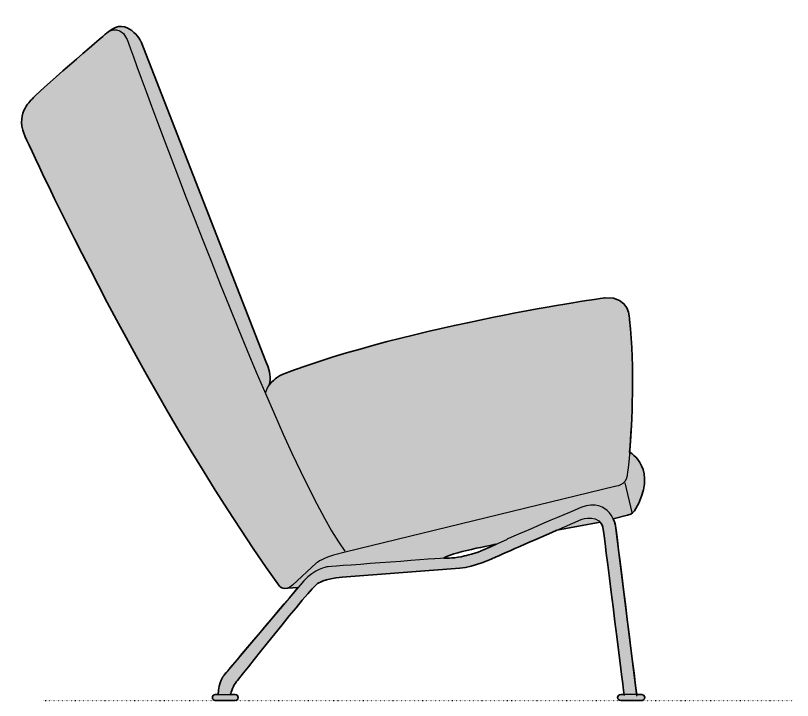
# Model space of a CAD drawing. Header units: millimetres. Extents: x 0 to 2578, y -1288 to 1042.
# Drawn here: x 1397 to 2578, y 0 to 1041 of the extents above; entities that cross this region are included whole.
import ezdxf

# ---------------------------------------------------------------- set-up
doc = ezdxf.new("R2010")
doc.units = ezdxf.units.MM
doc.linetypes.add('Dots', pattern=[1, 0, -1])
doc.layers.add('Blocks', color=7, linetype='Continuous')
doc.layers.add('Blocks$Fill', color=7, linetype='Continuous', true_color=0xffffff)
for name, color, linetype, lineweight, true_color in [('Blocks$Inner', 7, 'Continuous', 25, 0x007f00), ('Blocks$Outline', 7, 'Continuous', 35, 0xff3f3f), ('Groud', 7, 'Dots', 25, 0x243775)]:
    doc.layers.add(name, color=color, linetype=linetype, lineweight=lineweight, true_color=true_color)

# ---------------------------------------------------------------- blocks, each defined once
blk = doc.blocks.new('CH445 Side')
at = {"layer": 'Blocks$Fill', "extrusion": (0, 0, -1)}
h = blk.add_hatch(color=256, dxfattribs=at)
h.paths.add_polyline_path([(103.1, 8.8), (95.5, 8.8), (95.4, 8.8), (95.3, 8.8), (95.1, 8.8), (95, 8.8), (94.9, 8.8), (94.8, 8.7), (94.7, 8.7), (94.6, 8.7), (94.4, 8.7), (94.3, 8.7), (94.2, 8.6), (94.1, 8.6), (94, 8.6), (93.9, 8.5), (93.8, 8.5), (93.7, 8.5), (93.6, 8.4), (93.5, 8.4), (93.4, 8.3), (93.3, 8.3), (93.2, 8.2), (93.1, 8.2), (93, 8.1), (92.9, 8), (92.8, 8), (92.7, 7.9), (92.6, 7.9), (92.5, 7.8), (92.5, 7.7), (92.4, 7.7), (92.3, 7.6), (92.2, 7.5), (92.1, 7.4), (92.1, 7.4), (92, 7.3), (91.9, 7.2), (91.8, 7.1), (91.8, 7), (91.7, 6.9), (91.7, 6.9), (91.6, 6.8), (91.5, 6.7), (91.5, 6.6), (91.4, 6.5), (91.4, 6.4), (91.3, 6.3), (91.3, 6.2), (91.2, 6.1), (91.2, 6), (91.1, 5.9), (91.1, 5.8), (91.1, 5.7), (91, 5.6), (91, 5.5), (91, 5.4), (91, 5.3), (90.9, 5.2), (90.9, 5.1), (90.9, 5), (90.9, 4.8), (90.9, 4.7), (90.9, 4.6), (90.9, 4.5), (90.9, 4.4), (90.9, 4.3), (90.9, 4.2), (90.9, 4.1), (90.9, 3.9), (90.9, 3.8), (90.9, 3.7), (90.9, 3.6), (91, 3.5), (91, 3.4), (91, 3.3), (91, 3.2), (91.1, 3.1), (91.1, 3), (91.1, 2.9), (91.2, 2.8), (91.2, 2.7), (91.3, 2.6), (91.3, 2.5), (91.4, 2.4), (91.4, 2.3), (91.5, 2.2), (91.5, 2.1), (91.6, 2), (91.7, 1.9), (91.7, 1.9), (91.8, 1.8), (91.8, 1.7), (91.9, 1.6), (92, 1.5), (92.1, 1.4), (92.1, 1.4), (92.2, 1.3), (92.3, 1.2), (92.4, 1.1), (92.5, 1.1), (92.5, 1), (92.6, 0.9), (92.7, 0.9), (92.8, 0.8), (92.9, 0.8), (93, 0.7), (93.1, 0.6), (93.2, 0.6), (93.3, 0.5), (93.4, 0.5), (93.5, 0.4), (93.6, 0.4), (93.7, 0.3), (93.8, 0.3), (93.9, 0.3), (94, 0.2), (94.1, 0.2), (94.2, 0.2), (94.3, 0.1), (94.4, 0.1), (94.6, 0.1), (94.7, 0.1), (94.8, 0.1), (94.9, 0), (95, 0), (95.1, 0), (95.3, 0), (95.4, 0), (95.5, 0), (95.5, 0), (127.6, 0), (127.7, 0), (127.8, 0), (127.9, 0), (128.1, 0), (128.2, 0), (128.3, 0.1), (128.4, 0.1), (128.5, 0.1), (128.6, 0.1), (128.7, 0.1), (128.9, 0.2), (129, 0.2), (129.1, 0.2), (129.2, 0.3), (129.3, 0.3), (129.4, 0.3), (129.5, 0.4), (129.6, 0.4), (129.7, 0.5), (129.8, 0.5), (129.9, 0.6), (130, 0.6), (130.1, 0.7), (130.2, 0.8), (130.3, 0.8), (130.4, 0.9), (130.4, 0.9), (130.5, 1), (130.6, 1.1), (130.7, 1.1), (130.8, 1.2), (130.9, 1.3), (130.9, 1.4), (131, 1.4), (131.1, 1.5), (131.2, 1.6), (131.2, 1.7), (131.3, 1.8), (131.4, 1.9), (131.4, 1.9), (131.5, 2), (131.5, 2.1), (131.6, 2.2), (131.7, 2.3), (131.7, 2.4), (131.8, 2.5), (131.8, 2.6), (131.9, 2.7), (131.9, 2.8), (131.9, 2.9), (132, 3), (132, 3.1), (132, 3.2), (132.1, 3.3), (132.1, 3.4), (132.1, 3.5), (132.1, 3.6), (132.2, 3.7), (132.2, 3.8), (132.2, 3.9), (132.2, 4.1), (132.2, 4.2), (132.2, 4.3), (132.2, 4.4), (132.2, 4.5), (132.2, 4.6), (132.2, 4.7), (132.2, 4.8), (132.2, 5), (132.2, 5.1), (132.1, 5.2), (132.1, 5.3), (132.1, 5.4), (132.1, 5.5), (132, 5.6), (132, 5.7), (132, 5.8), (131.9, 5.9), (131.9, 6), (131.9, 6.1), (131.8, 6.2), (131.8, 6.3), (131.7, 6.4), (131.7, 6.5), (131.6, 6.6), (131.5, 6.7), (131.5, 6.8), (131.4, 6.9), (131.4, 6.9), (131.3, 7), (131.2, 7.1), (131.2, 7.2), (131.1, 7.3), (131, 7.4), (130.9, 7.4), (130.9, 7.5), (130.8, 7.6), (130.7, 7.7), (130.6, 7.7), (130.5, 7.8), (130.4, 7.9), (130.4, 7.9), (130.3, 8), (130.2, 8), (130.1, 8.1), (130, 8.2), (129.9, 8.2), (129.8, 8.3), (129.7, 8.3), (129.6, 8.4), (129.5, 8.4), (129.4, 8.5), (129.3, 8.5), (129.2, 8.5), (129.1, 8.6), (129, 8.6), (128.9, 8.6), (128.7, 8.7), (128.6, 8.7), (128.5, 8.7), (128.4, 8.7), (128.3, 8.7), (128.2, 8.8), (128.1, 8.8), (127.9, 8.8), (127.8, 8.8), (127.7, 8.8), (127.6, 8.8), (127.6, 8.8), (122.4, 8.8), (154.1, 259.9), (154.2, 260.8), (154.4, 261.6), (154.6, 262.4), (154.8, 263.2), (155, 264), (155.2, 264.8), (155.4, 265.1), (155.5, 265.5), (155.6, 265.8), (155.8, 266.2), (155.9, 266.5), (156.1, 266.8), (156.2, 267.2), (156.4, 267.5), (156.6, 267.8), (156.7, 268.1), (156.9, 268.4), (157.1, 268.7), (157.3, 269), (157.4, 269.2), (157.6, 269.5), (157.8, 269.8), (158, 270), (158.2, 270.3), (158.4, 270.5), (158.6, 270.8), (224.7, 258.8), (288.6, 230.6), (312.9, 219.9), (320, 216.8), (321.9, 216), (322.4, 215.7), (322.5, 215.7), (322.5, 215.7), (322.5, 215.7), (322.5, 215.7), (322.5, 215.7), (322.5, 215.7), (322.5, 215.7), (322.6, 215.6), (322.8, 215.5), (323.7, 215.1), (327.1, 213.6), (332.2, 211.5), (338.8, 209), (342.6, 207.7), (346.5, 206.4), (350.6, 205.2), (354.9, 204), (359.2, 203), (361.4, 202.5), (363.6, 202.1), (365.8, 201.7), (368, 201.4), (370.1, 201.1), (372.3, 200.9), (550.9, 187.5), (555.7, 187), (560.2, 186.4), (562.3, 186.1), (564.3, 185.7), (566.2, 185.4), (568.1, 185), (569.9, 184.6), (571.5, 184.2), (573.1, 183.7), (574.6, 183.3), (576.1, 182.8), (577.4, 182.4), (578.7, 182), (579.9, 181.5), (581, 181.1), (582, 180.7), (583, 180.3), (583.9, 179.9), (584.7, 179.5), (585.4, 179.1), (586.6, 178.5), (587.6, 177.9), (588.3, 177.5), (588.7, 177.3), (588.8, 177.2), (588.9, 177.1), (589, 177), (589.1, 177), (589.3, 176.9), (589.4, 176.8), (589.6, 176.6), (589.7, 176.5), (589.9, 176.4), (590.3, 176.1), (590.7, 175.7), (591.6, 174.8), (592.7, 173.8), (593.9, 172.5), (596.6, 169.6), (603.4, 161.9), (611.7, 152.2), (711.4, 28.7), (711.6, 28.5), (711.9, 28.2), (712.1, 28), (712.4, 27.7), (712.6, 27.4), (712.8, 27.1), (713.3, 26.5), (713.7, 25.9), (714.1, 25.2), (714.6, 24.6), (715, 23.9), (715.3, 23.2), (715.7, 22.5), (716.1, 21.8), (716.4, 21), (717, 19.6), (717.6, 18.1), (718.2, 16.7), (718.7, 15.3), (719.1, 13.9), (719.5, 12.7), (720.1, 10.5), (720.5, 8.8), (713.4, 8.8), (713.4, 8.8), (713.3, 8.8), (713.2, 8.8), (713.1, 8.8), (713, 8.8), (712.9, 8.8), (712.8, 8.7), (712.7, 8.7), (712.6, 8.7), (712.5, 8.7), (712.3, 8.7), (712.2, 8.6), (712.1, 8.6), (712, 8.6), (711.9, 8.5), (711.8, 8.5), (711.7, 8.5), (711.6, 8.4), (711.5, 8.4), (711.4, 8.3), (711.3, 8.3), (711.3, 8.2), (711.2, 8.2), (711.1, 8.1), (711, 8), (710.9, 8), (710.8, 7.9), (710.7, 7.9), (710.6, 7.8), (710.6, 7.7), (710.5, 7.7), (710.4, 7.6), (710.3, 7.5), (710.3, 7.4), (710.2, 7.4), (710.1, 7.3), (710, 7.2), (710, 7.1), (709.9, 7), (709.9, 6.9), (709.8, 6.9), (709.7, 6.8), (709.7, 6.7), (709.6, 6.6), (709.6, 6.5), (709.5, 6.4), (709.5, 6.3), (709.4, 6.2), (709.4, 6.1), (709.3, 6), (709.3, 5.9), (709.3, 5.8), (709.2, 5.7), (709.2, 5.6), (709.2, 5.5), (709.2, 5.4), (709.1, 5.3), (709.1, 5.2), (709.1, 5.1), (709.1, 5), (709.1, 4.8), (709.1, 4.7), (709, 4.6), (709, 4.5), (709, 4.4), (709, 4.3), (709, 4.2), (709.1, 4.1), (709.1, 3.9), (709.1, 3.8), (709.1, 3.7), (709.1, 3.6), (709.1, 3.5), (709.2, 3.4), (709.2, 3.3), (709.2, 3.2), (709.2, 3.1), (709.3, 3), (709.3, 2.9), (709.3, 2.8), (709.4, 2.7), (709.4, 2.6), (709.5, 2.5), (709.5, 2.4), (709.6, 2.3), (709.6, 2.2), (709.7, 2.1), (709.7, 2), (709.8, 1.9), (709.9, 1.9), (709.9, 1.8), (710, 1.7), (710, 1.6), (710.1, 1.5), (710.2, 1.4), (710.3, 1.4), (710.3, 1.3), (710.4, 1.2), (710.5, 1.1), (710.6, 1.1), (710.6, 1), (710.7, 0.9), (710.8, 0.9), (710.9, 0.8), (711, 0.8), (711.1, 0.7), (711.2, 0.6), (711.3, 0.6), (711.3, 0.5), (711.4, 0.5), (711.5, 0.4), (711.6, 0.4), (711.7, 0.3), (711.8, 0.3), (711.9, 0.3), (712, 0.2), (712.1, 0.2), (712.2, 0.2), (712.3, 0.1), (712.5, 0.1), (712.6, 0.1), (712.7, 0.1), (712.8, 0.1), (712.9, 0), (713, 0), (713.1, 0), (713.2, 0), (713.3, 0), (713.4, 0), (713.4, 0), (743.9, 0), (744.1, 0), (744.2, 0), (744.3, 0), (744.4, 0), (744.5, 0), (744.6, 0.1), (744.7, 0.1), (744.8, 0.1), (744.9, 0.1), (745, 0.1), (745.1, 0.2), (745.3, 0.2), (745.4, 0.2), (745.5, 0.3), (745.6, 0.3), (745.7, 0.3), (745.8, 0.4), (745.9, 0.4), (745.9, 0.5), (746, 0.5), (746.1, 0.6), (746.2, 0.6), (746.3, 0.7), (746.4, 0.8), (746.5, 0.8), (746.6, 0.9), (746.7, 0.9), (746.7, 1), (746.8, 1.1), (746.9, 1.1), (747, 1.2), (747.1, 1.3), (747.1, 1.4), (747.2, 1.4), (747.3, 1.5), (747.3, 1.6), (747.4, 1.7), (747.5, 1.8), (747.5, 1.9), (747.6, 1.9), (747.7, 2), (747.7, 2.1), (747.8, 2.2), (747.8, 2.3), (747.9, 2.4), (747.9, 2.5), (748, 2.6), (748, 2.7), (748, 2.8), (748.1, 2.9), (748.1, 3), (748.1, 3.1), (748.2, 3.2), (748.2, 3.3), (748.2, 3.4), (748.3, 3.5), (748.3, 3.6), (748.3, 3.7), (748.3, 3.8), (748.3, 3.9), (748.3, 4.1), (748.3, 4.2), (748.3, 4.3), (748.3, 4.4), (748.3, 4.5), (748.3, 4.6), (748.3, 4.7), (748.3, 4.8), (748.3, 5), (748.3, 5.1), (748.3, 5.2), (748.3, 5.3), (748.2, 5.4), (748.2, 5.5), (748.2, 5.6), (748.1, 5.7), (748.1, 5.8), (748.1, 5.9), (748, 6), (748, 6.1), (748, 6.2), (747.9, 6.3), (747.9, 6.4), (747.8, 6.5), (747.8, 6.6), (747.7, 6.7), (747.7, 6.8), (747.6, 6.9), (747.5, 6.9), (747.5, 7), (747.4, 7.1), (747.3, 7.2), (747.3, 7.3), (747.2, 7.4), (747.1, 7.4), (747.1, 7.5), (747, 7.6), (746.9, 7.7), (746.8, 7.7), (746.7, 7.8), (746.7, 7.9), (746.6, 7.9), (746.5, 8), (746.4, 8), (746.3, 8.1), (746.2, 8.2), (746.1, 8.2), (746, 8.3), (745.9, 8.3), (745.9, 8.4), (745.8, 8.4), (745.7, 8.5), (745.6, 8.5), (745.5, 8.5), (745.4, 8.6), (745.3, 8.6), (745.1, 8.6), (745, 8.7), (744.9, 8.7), (744.8, 8.7), (744.7, 8.7), (744.6, 8.7), (744.5, 8.8), (744.4, 8.8), (744.3, 8.8), (744.2, 8.8), (744.1, 8.8), (743.9, 8.8), (743.9, 8.8), (739.5, 8.8), (739.4, 10.6), (739.3, 12.4), (739.1, 14.1), (738.9, 15.8), (738.6, 17.3), (738.4, 18.9), (738.1, 20.3), (737.8, 21.7), (737.5, 23), (737.1, 24.3), (736.8, 25.5), (736.4, 26.7), (736.1, 27.7), (735.7, 28.8), (735.4, 29.7), (735, 30.7), (734.6, 31.5), (734.3, 32.3), (734, 33), (733.6, 33.7), (733.3, 34.3), (733, 34.9), (732.7, 35.4), (732.5, 35.9), (732.2, 36.3), (732, 36.6), (731.6, 37.1), (731.4, 37.4), (731.3, 37.5), (731.3, 37.5), (618.2, 171.4), (633.4, 170.6), (633.8, 170.5), (634.1, 170.4), (634.5, 170.3), (634.8, 170.2), (635.2, 170.2), (635.5, 170.1), (635.8, 170.1), (636.2, 170), (636.5, 170), (636.8, 170), (637.1, 169.9), (637.4, 169.9), (637.7, 169.9), (638, 170), (638.3, 170), (638.6, 170), (638.9, 170), (639.2, 170.1), (639.5, 170.1), (639.8, 170.2), (640, 170.2), (640.3, 170.3), (640.6, 170.4), (640.8, 170.4), (641.1, 170.5), (641.3, 170.6), (641.6, 170.7), (641.8, 170.8), (642, 170.9), (642.3, 171), (642.5, 171.1), (642.7, 171.2), (643.1, 171.4), (643.5, 171.6), (643.9, 171.8), (644.2, 172), (644.5, 172.2), (644.8, 172.4), (645.1, 172.6), (645.3, 172.8), (645.5, 173), (645.7, 173.1), (645.9, 173.3), (646, 173.4), (646.2, 173.6), (646.3, 173.6), (686.2, 231.1), (724.9, 289.9), (762.3, 349.2), (798, 408.4), (864, 523.7), (921.4, 630.4), (968.7, 722.9), (1026.8, 843.4), (1034.6, 860.6), (1035.2, 862.1), (1035.7, 863.7), (1036.2, 865.2), (1036.6, 866.7), (1037, 868.1), (1037.3, 869.6), (1037.5, 871), (1037.8, 872.5), (1037.9, 873.8), (1038.1, 875.2), (1038.2, 876.6), (1038.2, 877.9), (1038.2, 879.2), (1038.2, 880.5), (1038.1, 881.8), (1038, 883), (1037.9, 884.2), (1037.8, 885.4), (1037.6, 886.6), (1037.3, 887.8), (1037.1, 888.9), (1036.8, 890), (1036.5, 891.1), (1036.2, 892.1), (1035.9, 893.2), (1035.5, 894.2), (1035.1, 895.2), (1034.7, 896.2), (1034.3, 897.1), (1033.9, 898), (1033.5, 898.9), (1033, 899.8), (1032.5, 900.6), (1032.1, 901.5), (1031.6, 902.3), (1031.1, 903), (1030.6, 903.8), (1030.2, 904.5), (1029.2, 905.9), (1028.2, 907.1), (1027.3, 908.3), (1026.4, 909.4), (1025.5, 910.3), (1024.7, 911.1), (1024, 911.9), (1023.4, 912.5), (1022.8, 913), (1022.3, 913.4), (1022, 913.7), (1021.7, 913.9), (1021.7, 914), (1021.6, 914.1), (1021.6, 914.2), (1021.5, 914.3), (1021.5, 914.4), (1021.4, 914.5), (1021.3, 914.6), (1021.2, 914.7), (1021, 915), (1020.8, 915.3), (1020.2, 915.9), (1019.4, 916.7), (1018.5, 917.6), (1016.4, 919.7), (1003.6, 931.7), (910.3, 1013.1), (910.3, 1013.1), (910.2, 1013.2), (909.9, 1013.4), (909.5, 1013.7), (909, 1014.1), (908.3, 1014.6), (907.5, 1015.1), (907.1, 1015.4), (906.6, 1015.7), (906.1, 1016), (905.6, 1016.3), (904.9, 1016.9), (904.3, 1017.4), (903.6, 1017.9), (903, 1018.4), (902.4, 1018.9), (901.7, 1019.3), (901.1, 1019.7), (900.5, 1020.2), (899.8, 1020.5), (899.2, 1020.9), (898.6, 1021.2), (898, 1021.6), (897.4, 1021.9), (896.7, 1022.1), (896.1, 1022.4), (895.5, 1022.6), (894.9, 1022.9), (894.3, 1023.1), (893.7, 1023.2), (893.1, 1023.4), (892.5, 1023.6), (891.9, 1023.7), (891.4, 1023.8), (890.8, 1023.9), (890.2, 1024), (889.6, 1024.1), (889, 1024.1), (888.5, 1024.2), (887.9, 1024.2), (887.3, 1024.2), (886.8, 1024.2), (886.2, 1024.2), (885.7, 1024.1), (885.1, 1024.1), (884.6, 1024), (884, 1023.9), (883.5, 1023.8), (883, 1023.7), (882.4, 1023.6), (881.9, 1023.5), (881.4, 1023.4), (880.9, 1023.2), (880.4, 1023), (879.8, 1022.9), (879.3, 1022.7), (878.8, 1022.5), (878.3, 1022.3), (877.9, 1022.1), (877.4, 1021.9), (876.9, 1021.6), (876.4, 1021.4), (875.9, 1021.2), (875, 1020.6), (874.1, 1020.1), (873.2, 1019.5), (872.3, 1018.9), (871.4, 1018.3), (870.6, 1017.7), (869.8, 1017), (869, 1016.3), (868.2, 1015.6), (867.4, 1014.9), (866.7, 1014.2), (866, 1013.5), (865.3, 1012.8), (864.6, 1012.1), (863.3, 1010.7), (862.2, 1009.3), (861.1, 1007.9), (860.1, 1006.6), (859.2, 1005.4), (858.5, 1004.3), (857.8, 1003.3), (857.3, 1002.4), (856.5, 1001.2), (856.3, 1000.8), (856.3, 1000.7), (666.8, 515), (665.9, 513.2), (665.2, 511.4), (664.4, 509.6), (663.8, 507.9), (663.2, 506.2), (662.7, 504.6), (662.2, 503), (661.8, 501.5), (661.5, 500), (661.1, 498.6), (660.9, 497.2), (660.7, 495.8), (660.5, 494.5), (660.4, 493.3), (660.3, 492.1), (660.2, 490.9), (660.2, 489.8), (660.2, 488.8), (660.2, 487.8), (660.3, 486.8), (660.4, 485.9), (660.5, 485), (660.6, 484.2), (660.7, 483.4), (660.9, 482.7), (661, 482), (661.2, 481.4), (661.3, 480.8), (661.5, 480.3), (661.7, 479.8), (661.8, 479.4), (662, 479), (661.2, 480), (660.4, 481.1), (659.6, 482), (658.8, 483), (658, 483.9), (657.2, 484.8), (656.4, 485.6), (655.5, 486.4), (654.7, 487.1), (653.9, 487.8), (653.1, 488.5), (652.2, 489.2), (651.4, 489.8), (650.6, 490.3), (649.9, 490.9), (649.1, 491.4), (647.7, 492.3), (646.4, 493), (645.2, 493.7), (644.2, 494.2), (643.3, 494.6), (642.7, 494.9), (642.2, 495.1), (642.2, 495.1), (623.4, 502.1), (604.2, 508.9), (564.5, 521.8), (523.7, 534), (482.3, 545.3), (400.2, 565.3), (322.8, 581.8), (254.6, 594.9), (154.5, 611.4), (151.2, 611.8), (149.4, 611.9), (147.7, 612), (146.1, 612), (144.5, 612), (142.9, 611.9), (142.2, 611.8), (141.5, 611.7), (140.7, 611.6), (140, 611.5), (139.3, 611.4), (138.6, 611.3), (138, 611.1), (137.3, 611), (136.7, 610.8), (136, 610.7), (135.4, 610.5), (134.8, 610.3), (134.2, 610.1), (133.6, 609.9), (133, 609.7), (132.5, 609.5), (131.9, 609.2), (131.4, 609), (130.8, 608.7), (130.3, 608.5), (129.8, 608.2), (129.3, 607.9), (128.8, 607.7), (128.4, 607.4), (127.9, 607.1), (127.4, 606.8), (127, 606.5), (126.5, 606.2), (126.1, 605.8), (125.7, 605.5), (125.3, 605.2), (124.9, 604.9), (124.5, 604.5), (124.1, 604.2), (123.8, 603.8), (123.4, 603.5), (123.1, 603.1), (122.7, 602.7), (122.4, 602.4), (122.1, 602), (121.8, 601.6), (121.5, 601.2), (120.9, 600.5), (120.3, 599.7), (119.8, 598.9), (119.3, 598.1), (118.8, 597.3), (118.4, 596.5), (118, 595.7), (117.6, 594.9), (117.3, 594.1), (116.9, 593.3), (116.6, 592.5), (116.4, 591.7), (116.1, 590.9), (115.9, 590.2), (115.6, 589.4), (115.4, 588.6), (115.3, 587.9), (115.1, 587.2), (114.8, 585.8), (114.6, 584.5), (114.5, 583.3), (114.4, 582.3), (114.3, 581.3), (114.2, 580.5), (114.2, 579.9), (114.2, 579.4), (114.2, 579), (114.2, 579), (112.8, 564.8), (111.7, 550.5), (110.2, 522), (109.6, 494), (109.7, 466.8), (110.3, 441.1), (111.4, 417.3), (114.1, 377.3), (114, 377.3), (113.6, 377), (113, 376.7), (112.2, 376.1), (111.3, 375.4), (110.1, 374.6), (108.9, 373.5), (108.2, 373), (107.5, 372.3), (106.8, 371.7), (106.1, 371), (105.4, 370.2), (104.6, 369.5), (103.9, 368.6), (103.1, 367.8), (102.3, 366.8), (101.6, 365.9), (100.8, 364.9), (100.1, 363.8), (99.3, 362.7), (98.6, 361.6), (97.9, 360.4), (97.2, 359.2), (96.5, 357.9), (95.9, 356.6), (95.3, 355.2), (94.7, 353.8), (94.1, 352.3), (93.6, 350.8), (93.1, 349.3), (92.7, 347.7), (92.3, 346), (92, 344.3), (91.7, 342.6), (91.5, 340.8), (91.3, 338.9), (91.2, 337), (91.2, 335.1), (91.2, 333.1), (91.3, 331.1), (91.4, 329), (91.7, 326.8), (92, 324.6), (92.4, 322.4), (92.9, 320.1), (93.5, 317.7), (94.1, 315.3), (94.9, 312.8), (95.7, 310.3), (96.7, 307.8), (97.8, 305.2), (98.9, 302.5), (100.2, 299.8), (101.6, 297), (103.1, 294.2), (104.7, 291.3), (106.4, 288.3), (106.4, 288.3), (106.5, 288.3), (106.6, 288.1), (106.7, 288), (106.8, 287.8), (106.9, 287.7), (107.1, 287.5), (107.2, 287.3), (107.4, 287), (107.6, 286.8), (107.8, 286.6), (108.1, 286.3), (108.4, 286), (108.7, 285.8), (109, 285.5), (109.3, 285.2), (109.7, 284.9), (110.1, 284.6), (110.5, 284.3), (110.9, 284), (111.4, 283.7), (111.9, 283.5), (112.4, 283.2), (112.9, 282.9), (113.5, 282.7), (114.1, 282.4), (114.7, 282.2), (115.3, 282), (115.7, 281.9), (116, 281.8), (116.4, 281.7), (116.7, 281.6), (117.1, 281.5), (117.4, 281.4), (117.4, 281.4), (138.9, 275.8), (138.4, 274.7), (138, 273.7), (137.6, 272.6), (137.2, 271.7), (136.9, 270.7), (136.6, 269.9), (136.1, 268.3), (135.7, 267), (135.5, 266), (135.4, 265.4), (135.3, 265.1), (135.3, 265.1)], flags=0)
h.paths.add_polyline_path([(396.3, 216.2), (394.2, 216.2), (391.5, 216.2), (388, 216.3), (384.1, 216.6), (379.7, 217), (377.4, 217.2), (375, 217.6), (372.5, 218), (370, 218.4), (367.4, 218.9), (364.9, 219.5), (364.9, 219.5), (361.8, 220.3), (354.1, 222.4), (349.3, 223.8), (344.4, 225.5), (341.9, 226.4), (339.5, 227.3), (337.1, 228.3), (336, 228.8), (335, 229.3), (335, 229.3), (316.8, 237.4), (316.9, 237.4), (316.9, 237.4), (316.9, 237.4), (317.1, 237.4), (317.7, 237.3), (320, 236.8), (328.4, 235.1), (354.2, 229.6), (368.4, 226.1), (375, 224.4), (381.2, 222.6), (384, 221.7), (386.6, 220.9), (388.9, 220), (390, 219.6), (391, 219.2), (392, 218.8), (392.8, 218.4), (393.6, 218), (394, 217.8), (394.3, 217.7), (394.7, 217.5), (395, 217.3), (395.2, 217.1), (395.4, 217), (395.5, 216.9), (395.6, 216.8), (395.7, 216.7), (395.8, 216.6), (395.9, 216.6), (396, 216.5), (396.1, 216.4), (396.2, 216.3)], flags=0)
at = {"layer": 'Blocks$Inner'}
for points in [[(-121.3, 330.8), (-110.7, 285.7)], [(-158.6, 270.8), (-224.7, 258.8)], [(-633.4, 170.6), (-618.2, 171.4)]]:
    blk.add_lwpolyline(points, dxfattribs=at)
for points, knots in [([(-666.8, 515), (-666.8, 515), (-856.3, 1000.8), (-856.3, 1000.8), (-856.3, 1000.8), (-878, 1040.7), (-905.6, 1016.3)], [1, 1, 1, 1, 2, 2, 2, 3, 3, 3, 3]), ([(-667.4, 466.9), (-662.1, 487.5), (-642.2, 495.1), (-642.2, 495.1), (-445.1, 570.8), (-151.2, 611.8), (-151.2, 611.8), (-113, 614.8), (-114.2, 579), (-114.2, 579), (-101.9, 466.4), (-117.7, 341.4), (-117.7, 341.4), (-119.5, 326.7), (-136.5, 325), (-136.5, 325), (-136.5, 325), (-546.6, 225.3), (-546.6, 225.3), (-546.6, 225.3), (-564.1, 220.6), (-564.1, 220.6), (-576.5, 218.2), (-590.5, 208.8), (-590.5, 208.8), (-590.5, 208.8), (-626.3, 175.4), (-626.3, 175.4), (-637.5, 164.3), (-646.3, 173.6), (-646.3, 173.6), (-862.2, 475.7), (-1034.6, 860.6), (-1034.6, 860.6), (-1047.5, 894), (-1021.7, 913.9), (-1021.7, 913.9), (-1019.9, 919.2), (-910.3, 1013.1), (-910.3, 1013.1), (-910.3, 1013.1), (-890.9, 1030.7), (-878.6, 1006), (-878.6, 1006), (-645.7, 359.6), (-547.1, 227)], [0, 0, 0, 0, 1, 1, 1, 2, 2, 2, 3, 3, 3, 4, 4, 4, 5, 5, 5, 6, 6, 6, 7, 7, 7, 8, 8, 8, 9, 9, 9, 10, 10, 10, 11, 11, 11, 12, 12, 12, 13, 13, 13, 14, 14, 14, 15, 15, 15, 15]), ([(-102.9, 6.7), (-102.9, 6.7), (-135.3, 265.1), (-135.3, 265.1), (-135.3, 265.1), (-143, 309.1), (-188.1, 293.3)], [0, 0, 0, 0, 1, 1, 1, 2, 2, 2, 2]), ([(-322.5, 215.7), (-322.5, 215.7), (-187.5, 275.1), (-187.5, 275.1), (-187.5, 275.1), (-157.6, 285.1), (-154.1, 259.9)], [0, 0, 0, 0, 1, 1, 1, 2, 2, 2, 2]), ([(-396.3, 216.2), (-391.9, 216.1), (-378.6, 216.1), (-364.9, 219.5), (-364.9, 219.5), (-346.1, 223.9), (-335, 229.3), (-335, 229.3), (-300.8, 244.7), (-300.8, 244.7)], [0.180843, 0.180843, 0.180843, 0.180843, 1, 1, 1, 2, 2, 2, 3, 3, 3, 3]), ([(-396.3, 216.2), (-417.2, 214.7), (-574.1, 203), (-574.1, 203), (-574.1, 203), (-593.5, 199.4), (-609.3, 181.8)], [0.066743, 0.066743, 0.066743, 0.066743, 1, 1, 1, 2, 2, 2, 2]), ([(-720.5, 8.8), (-719.7, 12.4), (-716.7, 23.4), (-711.4, 28.7), (-711.4, 28.7), (-597.6, 173.1), (-588.8, 177.2), (-588.8, 177.2), (-577.6, 185.4), (-550.9, 187.5), (-550.9, 187.5), (-372.3, 200.9), (-372.3, 200.9)], [0.171134, 0.171134, 0.171134, 0.171134, 1, 1, 1, 2, 2, 2, 3, 3, 3, 4, 4, 4, 4]), ([(-609.3, 181.8), (-609.3, 181.8), (-731.3, 37.5), (-731.3, 37.5), (-731.3, 37.5), (-738.4, 28.7), (-739.5, 8.8)], [2, 2, 2, 2, 3, 3, 3, 4, 4, 4, 4]), ([(-748.3, 4.4), (-748.3, 2), (-746.4, 0), (-743.9, 0), (-743.9, 0), (-713.4, 0), (-713.4, 0), (-711, 0), (-709, 2), (-709, 4.4), (-709, 6.8), (-711, 8.8), (-713.4, 8.8), (-713.4, 8.8), (-743.9, 8.8), (-743.9, 8.8), (-746.4, 8.8), (-748.3, 6.8), (-748.3, 4.4)], [0, 0, 0, 0, 1.333333, 1.333333, 1.333333, 2.666667, 2.666667, 2.666667, 4, 4, 4, 5.333333, 5.333333, 5.333333, 6.666667, 6.666667, 6.666667, 8, 8, 8, 8]), ([(-95.5, 0), (-92.9, 0), (-90.9, 2), (-90.9, 4.4), (-90.9, 6.8), (-92.9, 8.8), (-95.5, 8.8)], [2.666667, 2.666667, 2.666667, 2.666667, 4, 4, 4, 5.333333, 5.333333, 5.333333, 5.333333])]:
    blk.add_open_spline(points, degree=3, knots=knots, dxfattribs=at)
for points in [[(-662.6, 477.7), (-662.6, 477.7), (-655.1, 490.4), (-666.8, 515)], [(-114.1, 377.3), (-114.1, 377.3), (-68, 351.7), (-106.4, 288.3)], [(-188.1, 293.3), (-188.1, 293.3), (-300.2, 245.2), (-300.8, 244.7)], [(-106.4, 288.3), (-106.4, 288.3), (-109.5, 283), (-117.4, 281.4)], [(-117.4, 281.4), (-117.4, 281.4), (-138.9, 275.8), (-138.9, 275.8)], [(-154.1, 259.9), (-154.1, 259.9), (-122.2, 7.3), (-122.2, 7.3)], [(-316.8, 237.4), (-316.8, 237.4), (-389.9, 223.5), (-396.3, 216.2)], [(-397.8, 216.3), (-397.8, 216.3), (-397.8, 216.3), (-397.8, 216.3)], [(-322.5, 215.7), (-322.5, 215.7), (-349.5, 202.9), (-372.3, 200.9)], [(-720.8, 7.6), (-720.8, 7.6), (-720.8, 7.6), (-720.8, 7.6)], [(-127.6, 8.8), (-130.1, 8.8), (-132.2, 6.8), (-132.2, 4.4)], [(-132.2, 4.4), (-132.2, 2), (-130.1, 0), (-127.6, 0)], [(-95.5, 8.8), (-95.5, 8.8), (-127.6, 8.8), (-127.6, 8.8)], [(-127.6, 0), (-127.6, 0), (-95.5, 0), (-95.5, 0)]]:
    blk.add_open_spline(points, degree=3, dxfattribs=at)
at = {"layer": 'Blocks$Outline'}
for points in [[(-158.6, 270.8), (-224.7, 258.8)], [(-618.2, 171.4), (-633.4, 170.6)]]:
    blk.add_lwpolyline(points, dxfattribs=at)
for points, knots in [([(-905.6, 1016.3), (-878, 1040.7), (-856.3, 1000.8), (-856.3, 1000.8), (-856.3, 1000.8), (-666.8, 515), (-666.8, 515), (-657.3, 495), (-660.4, 482.8), (-662, 479)], [-3, -3, -3, -3, -2, -2, -2, -1, -1, -1, -0.186119, -0.186119, -0.186119, -0.186119]), ([(-633.4, 170.6), (-641, 168), (-646.3, 173.6), (-646.3, 173.6), (-862.2, 475.7), (-1034.6, 860.6), (-1034.6, 860.6), (-1047.5, 894), (-1021.7, 913.9), (-1021.7, 913.9), (-1019.9, 919.2), (-910.3, 1013.1), (-910.3, 1013.1), (-910.3, 1013.1), (-908.4, 1014.7), (-905.6, 1016.3)], [9.225582, 9.225582, 9.225582, 9.225582, 10, 10, 10, 11, 11, 11, 12, 12, 12, 13, 13, 13, 13.306364, 13.306364, 13.306364, 13.306364]), ([(-662, 479), (-654.1, 490.5), (-642.2, 495.1), (-642.2, 495.1), (-445.1, 570.8), (-151.2, 611.8), (-151.2, 611.8), (-113, 614.8), (-114.2, 579), (-114.2, 579), (-106, 503.5), (-110.3, 422.6), (-114.1, 377.3)], [0.226475, 0.226475, 0.226475, 0.226475, 1, 1, 1, 2, 2, 2, 3, 3, 3, 3.669788, 3.669788, 3.669788, 3.669788]), ([(-114.1, 377.3), (-114.1, 377.3), (-68, 351.7), (-106.4, 288.3), (-106.4, 288.3), (-109.5, 283), (-117.4, 281.4), (-117.4, 281.4), (-138.9, 275.8), (-138.9, 275.8)], [0, 0, 0, 0, 1, 1, 1, 2, 2, 2, 3, 3, 3, 3]), ([(-138.9, 275.8), (-136.2, 269.9), (-135.3, 265.1), (-135.3, 265.1), (-135.3, 265.1), (-106.2, 33.1), (-103.1, 8.8)], [-1.329998, -1.329998, -1.329998, -1.329998, -1, -1, -1, -0.052394, -0.052394, -0.052394, -0.052394]), ([(-122.4, 8.8), (-125, 29.4), (-154.1, 259.9), (-154.1, 259.9), (-154.8, 264.7), (-156.4, 268.2), (-158.6, 270.8)], [-2.955342, -2.955342, -2.955342, -2.955342, -2, -2, -2, -1.80911, -1.80911, -1.80911, -1.80911]), ([(-396.3, 216.2), (-391.9, 216.1), (-378.6, 216.1), (-364.9, 219.5), (-364.9, 219.5), (-346.1, 223.9), (-335, 229.3), (-335, 229.3), (-325.7, 233.4), (-316.8, 237.4)], [0.180843, 0.180843, 0.180843, 0.180843, 1, 1, 1, 2, 2, 2, 2.520225, 2.520225, 2.520225, 2.520225]), ([(-372.3, 200.9), (-372.3, 200.9), (-550.9, 187.5), (-550.9, 187.5), (-577.6, 185.4), (-588.8, 177.2), (-588.8, 177.2), (-597.6, 173.1), (-711.4, 28.7), (-711.4, 28.7), (-716.7, 23.4), (-719.7, 12.4), (-720.5, 8.8)], [-4, -4, -4, -4, -3, -3, -3, -2, -2, -2, -1, -1, -1, -0.171134, -0.171134, -0.171134, -0.171134]), ([(-739.5, 8.8), (-738.4, 28.7), (-731.3, 37.5), (-731.3, 37.5), (-731.3, 37.5), (-646.3, 138.2), (-618.2, 171.4)], [-4, -4, -4, -4, -3, -3, -3, -2.16502, -2.16502, -2.16502, -2.16502]), ([(-720.5, 8.8), (-716.4, 8.8), (-713.4, 8.8), (-713.4, 8.8), (-711, 8.8), (-709, 6.8), (-709, 4.4), (-709, 2), (-711, 0), (-713.4, 0), (-713.4, 0), (-743.9, 0), (-743.9, 0), (-746.4, 0), (-748.3, 2), (-748.3, 4.4)], [-5.749877, -5.749877, -5.749877, -5.749877, -5.333333, -5.333333, -5.333333, -4, -4, -4, -2.666667, -2.666667, -2.666667, -1.333333, -1.333333, -1.333333, 0, 0, 0, 0]), ([(-748.3, 4.4), (-748.3, 6.8), (-746.4, 8.8), (-743.9, 8.8), (-743.9, 8.8), (-742.2, 8.8), (-739.5, 8.8)], [-8, -8, -8, -8, -6.666667, -6.666667, -6.666667, -6.347777, -6.347777, -6.347777, -6.347777]), ([(-103.1, 8.8), (-98.7, 8.8), (-95.5, 8.8), (-95.5, 8.8), (-92.9, 8.8), (-90.9, 6.8), (-90.9, 4.4), (-90.9, 2), (-92.9, 0), (-95.5, 0), (-95.5, 0), (-127.6, 0), (-127.6, 0), (-130.1, 0), (-132.2, 2), (-132.2, 4.4)], [-5.75667, -5.75667, -5.75667, -5.75667, -5.333333, -5.333333, -5.333333, -4, -4, -4, -2.666667, -2.666667, -2.666667, -1.333333, -1.333333, -1.333333, 0, 0, 0, 0]), ([(-132.2, 4.4), (-132.2, 6.8), (-130.1, 8.8), (-127.6, 8.8), (-127.6, 8.8), (-125.5, 8.8), (-122.4, 8.8)], [-8, -8, -8, -8, -6.666667, -6.666667, -6.666667, -6.32812, -6.32812, -6.32812, -6.32812])]:
    blk.add_open_spline(points, degree=3, knots=knots, dxfattribs=at)
for points in [[(-224.7, 258.8), (-264.6, 241.2), (-322.5, 215.7), (-322.5, 215.7)], [(-316.8, 237.4), (-316.8, 237.4), (-389.9, 223.5), (-396.3, 216.2)], [(-322.5, 215.7), (-322.5, 215.7), (-349.5, 202.9), (-372.3, 200.9)]]:
    blk.add_open_spline(points, degree=3, dxfattribs=at)

msp = doc.modelspace()

# ---------------------------------------------------------------- linework, layer by layer
at = {"layer": 'Groud'}
msp.add_lwpolyline([(1438.5, 0), (2577.6, 0)], dxfattribs=at)

# ---------------------------------------------------------------- block references
at = {"layer": 'Blocks'}
msp.add_blockref('CH445 Side', (2444.1, 0), dxfattribs=at)

doc.saveas('drawing.dxf')
